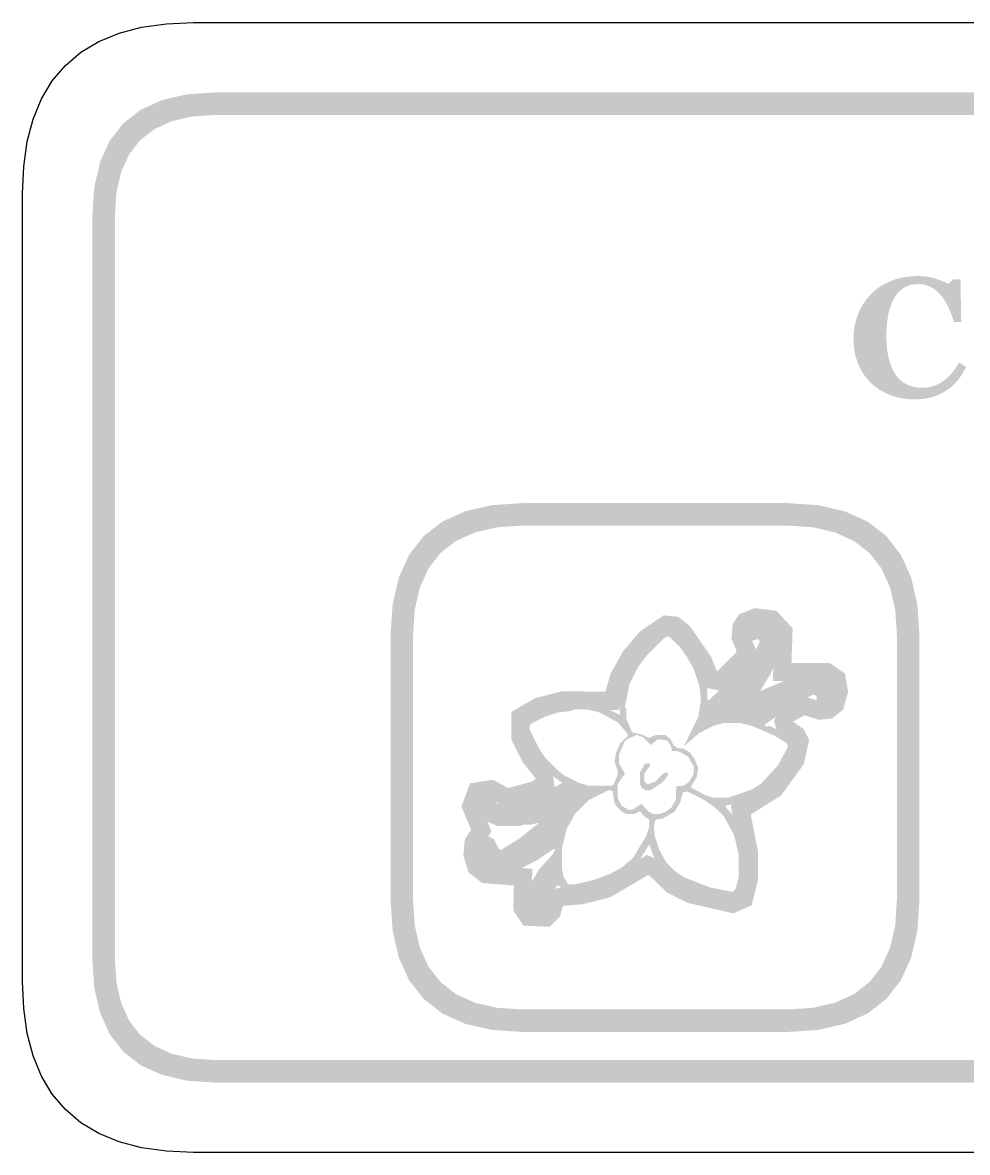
# Model space of a CAD drawing. Header units: millimetres. Extents: x 6 to 594, y 82 to 394.
# Drawn here: x 345.96 to 362.75, y 159.76 to 179.84 of the extents above; entities that cross this region are included whole.
import ezdxf

# ---------------------------------------------------------------- set-up
doc = ezdxf.new("R2010")
doc.units = ezdxf.units.MM
doc.layers.add('CUT', color=1, linetype='Continuous')
doc.layers.add('RASTER', color=7, linetype='Continuous')

msp = doc.modelspace()

# ---------------------------------------------------------------- hatches: boundary and pattern name
at = {"layer": 'RASTER'}
h = msp.add_hatch(color=7, dxfattribs=at)
h.paths.add_polyline_path([(347.2, 176.4), (347.234, 176.916), (347.338, 177.363), (347.509, 177.741), (347.75, 178.05), (348.059, 178.291), (348.438, 178.463), (348.884, 178.566), (349.4, 178.6), (406.6, 178.6), (407.116, 178.566), (407.563, 178.463), (407.941, 178.291), (408.25, 178.05), (408.491, 177.741), (408.663, 177.363), (408.766, 176.916), (408.8, 176.4), (408.8, 163.2), (408.766, 162.684), (408.662, 162.238), (408.491, 161.859), (408.25, 161.55), (407.941, 161.309), (407.563, 161.138), (407.116, 161.034), (406.6, 161), (349.4, 161), (348.884, 161.034), (348.438, 161.138), (348.059, 161.309), (347.75, 161.55), (347.509, 161.859), (347.338, 162.238), (347.234, 162.684), (347.2, 163.2)])
h.paths.add_polyline_path([(347.6, 176.4), (347.6, 163.2), (347.628, 162.778), (347.713, 162.413), (347.853, 162.103), (348.05, 161.85), (348.303, 161.653), (348.612, 161.513), (348.978, 161.428), (349.4, 161.4), (406.6, 161.4), (407.022, 161.428), (407.388, 161.513), (407.697, 161.653), (407.95, 161.85), (408.147, 162.103), (408.287, 162.413), (408.372, 162.778), (408.4, 163.2), (408.4, 176.4), (408.372, 176.822), (408.287, 177.188), (408.147, 177.497), (407.95, 177.75), (407.697, 177.947), (407.388, 178.088), (407.022, 178.172), (406.6, 178.2), (349.4, 178.2), (348.978, 178.172), (348.612, 178.088), (348.303, 177.947), (348.05, 177.75), (347.853, 177.497), (347.713, 177.188), (347.628, 176.822), (347.6, 176.4)])
msp.add_hatch(color=7, dxfattribs=at).paths.add_polyline_path([(361.816, 173.144), (361.759, 173.145), (361.703, 173.149), (361.648, 173.155), (361.594, 173.163), (361.541, 173.173), (361.489, 173.186), (361.438, 173.201), (361.388, 173.218), (361.339, 173.238), (361.292, 173.259), (361.246, 173.283), (361.202, 173.309), (361.159, 173.337), (361.118, 173.367), (361.079, 173.399), (361.041, 173.433), (361.005, 173.468), (360.972, 173.506), (360.941, 173.545), (360.911, 173.587), (360.884, 173.63), (360.858, 173.676), (360.834, 173.724), (360.812, 173.773), (360.793, 173.825), (360.776, 173.877), (360.761, 173.931), (360.75, 173.986), (360.741, 174.043), (360.734, 174.1), (360.73, 174.159), (360.729, 174.22), (360.73, 174.279), (360.734, 174.338), (360.741, 174.396), (360.75, 174.452), (360.762, 174.508), (360.776, 174.562), (360.793, 174.615), (360.813, 174.667), (360.835, 174.718), (360.859, 174.767), (360.886, 174.814), (360.914, 174.859), (360.945, 174.903), (360.978, 174.945), (361.013, 174.985), (361.05, 175.024), (361.088, 175.06), (361.128, 175.094), (361.17, 175.125), (361.214, 175.155), (361.26, 175.183), (361.307, 175.208), (361.357, 175.232), (361.408, 175.253), (361.461, 175.272), (361.515, 175.289), (361.57, 175.303), (361.625, 175.314), (361.682, 175.323), (361.739, 175.329), (361.797, 175.333), (361.857, 175.334), (361.899, 175.334), (361.941, 175.332), (361.982, 175.328), (362.022, 175.324), (362.061, 175.318), (362.099, 175.311), (362.136, 175.302), (362.172, 175.293), (362.206, 175.282), (362.24, 175.271), (362.272, 175.26), (362.303, 175.248), (362.332, 175.236), (362.36, 175.224), (362.387, 175.211), (362.412, 175.198), (362.503, 175.279), (362.63, 175.279), (362.643, 174.52), (362.514, 174.52), (362.486, 174.604), (362.457, 174.682), (362.426, 174.754), (362.394, 174.821), (362.36, 174.882), (362.325, 174.937), (362.288, 174.986), (362.251, 175.03), (362.211, 175.068), (362.17, 175.101), (362.126, 175.129), (362.08, 175.152), (362.032, 175.169), (361.982, 175.182), (361.93, 175.19), (361.876, 175.192), (361.809, 175.188), (361.746, 175.177), (361.688, 175.158), (361.633, 175.132), (361.583, 175.097), (361.537, 175.056), (361.495, 175.007), (361.457, 174.95), (361.423, 174.886), (361.394, 174.816), (361.369, 174.74), (361.349, 174.658), (361.333, 174.57), (361.322, 174.476), (361.315, 174.376), (361.313, 174.269), (361.314, 174.209), (361.316, 174.15), (361.32, 174.094), (361.326, 174.04), (361.332, 173.988), (361.341, 173.939), (361.351, 173.892), (361.362, 173.847), (361.375, 173.804), (361.389, 173.763), (361.403, 173.725), (361.419, 173.689), (361.435, 173.655), (361.453, 173.622), (361.471, 173.593), (361.49, 173.565), (361.512, 173.538), (361.535, 173.513), (361.559, 173.49), (361.583, 173.468), (361.609, 173.449), (361.635, 173.431), (361.663, 173.415), (361.691, 173.401), (361.72, 173.389), (361.751, 173.379), (361.781, 173.37), (361.813, 173.362), (361.846, 173.357), (361.879, 173.353), (361.913, 173.35), (361.948, 173.349), (361.998, 173.351), (362.047, 173.356), (362.095, 173.365), (362.141, 173.377), (362.186, 173.393), (362.23, 173.412), (362.272, 173.435), (362.313, 173.461), (362.353, 173.49), (362.391, 173.524), (362.429, 173.56), (362.466, 173.601), (362.502, 173.645), (362.538, 173.692), (362.572, 173.743), (362.605, 173.798), (362.731, 173.721), (362.715, 173.69), (362.699, 173.659), (362.681, 173.629), (362.664, 173.599), (362.646, 173.571), (362.627, 173.543), (362.608, 173.517), (362.588, 173.491), (362.567, 173.466), (362.546, 173.442), (362.524, 173.418), (362.501, 173.396), (362.477, 173.375), (362.453, 173.354), (362.428, 173.334), (362.402, 173.316), (362.372, 173.296), (362.342, 173.278), (362.311, 173.26), (362.28, 173.244), (362.248, 173.229), (362.214, 173.215), (362.181, 173.202), (362.146, 173.19), (362.11, 173.179), (362.073, 173.17), (362.034, 173.162), (361.993, 173.156), (361.951, 173.151), (361.908, 173.147), (361.862, 173.145), (361.816, 173.144)])
h = msp.add_hatch(color=7, dxfattribs=at)
h.paths.add_polyline_path([(352.5, 168.95), (352.537, 169.501), (352.647, 169.978), (352.83, 170.382), (353.088, 170.713), (353.418, 170.97), (353.822, 171.153), (354.299, 171.263), (354.85, 171.3), (359.55, 171.3), (360.101, 171.263), (360.578, 171.153), (360.982, 170.97), (361.312, 170.713), (361.57, 170.382), (361.753, 169.978), (361.863, 169.501), (361.9, 168.95), (361.9, 164.25), (361.863, 163.699), (361.753, 163.222), (361.57, 162.818), (361.313, 162.488), (360.982, 162.23), (360.578, 162.047), (360.101, 161.937), (359.55, 161.9), (354.85, 161.9), (354.299, 161.937), (353.822, 162.047), (353.418, 162.23), (353.088, 162.488), (352.83, 162.818), (352.647, 163.222), (352.537, 163.699), (352.5, 164.25)])
h.paths.add_polyline_path([(352.9, 168.95), (352.9, 164.25), (352.93, 163.793), (353.022, 163.397), (353.174, 163.062), (353.388, 162.788), (353.662, 162.574), (353.997, 162.422), (354.393, 162.33), (354.85, 162.3), (359.55, 162.3), (360.007, 162.33), (360.403, 162.422), (360.738, 162.574), (361.013, 162.788), (361.226, 163.062), (361.378, 163.397), (361.47, 163.793), (361.5, 164.25), (361.5, 168.95), (361.47, 169.407), (361.378, 169.803), (361.226, 170.138), (361.013, 170.413), (360.738, 170.626), (360.403, 170.778), (360.007, 170.87), (359.55, 170.9), (354.85, 170.9), (354.393, 170.87), (353.997, 170.778), (353.662, 170.626), (353.388, 170.413), (353.174, 170.138), (353.022, 169.803), (352.93, 169.407), (352.9, 168.95)])
h = msp.add_hatch(color=7, dxfattribs=at)
h.paths.add_polyline_path([(358.968, 169.433), (359.357, 169.387), (359.647, 169.075), (359.626, 168.459), (360.308, 168.459), (360.578, 168.273), (360.632, 167.942), (360.545, 167.631), (360.351, 167.473), (360.111, 167.448), (359.857, 167.53), (359.661, 167.417), (359.657, 167.407), (359.654, 167.417), (359.844, 167.282), (359.94, 167.09), (359.846, 166.661), (359.439, 166.102), (358.902, 165.764), (359.033, 165.096), (359.033, 164.609), (358.919, 164.153), (358.597, 164.009), (357.79, 164.192), (357.414, 164.379), (357.106, 164.676), (357.077, 164.689), (356.407, 164.296), (355.928, 164.173), (355.562, 164.141), (355.513, 163.956), (355.326, 163.769), (354.861, 163.792), (354.682, 164.061), (354.693, 164.504), (354.13, 164.547), (353.887, 164.735), (353.793, 165.037), (353.821, 165.326), (353.932, 165.497), (353.76, 165.903), (353.912, 166.32), (354.323, 166.382), (354.588, 166.235), (355.004, 166.348), (355.075, 166.393), (355.071, 166.415), (354.852, 166.689), (354.649, 167.092), (354.649, 167.589), (355.066, 167.832), (355.553, 167.957), (356.317, 167.946), (356.415, 168.277), (356.631, 168.665), (356.937, 169.023), (357.35, 169.304), (357.611, 169.281), (357.816, 169.12), (358.199, 168.567), (358.303, 168.304), (358.299, 168.305), (358.636, 168.637), (358.65, 168.684), (358.559, 168.889), (358.582, 169.152), (358.695, 169.322)])
h.paths.add_polyline_path([(359.012, 169.106), (358.907, 169.063), (358.893, 169.042), (358.885, 168.943), (358.99, 168.707), (358.919, 168.467), (358.4, 167.954), (358.067, 168.029), (357.915, 168.415), (357.58, 168.898), (357.488, 168.971), (357.436, 168.975), (357.152, 168.783), (356.895, 168.481), (356.712, 168.152), (356.555, 167.622), (355.591, 167.637), (355.189, 167.533), (354.969, 167.405), (354.969, 167.168), (355.122, 166.863), (355.376, 166.547), (355.42, 166.235), (355.135, 166.051), (354.546, 165.893), (354.263, 166.049), (354.148, 166.032), (354.104, 165.911), (354.293, 165.466), (354.132, 165.218), (354.118, 165.07), (354.163, 164.926), (354.25, 164.859), (355.02, 164.801), (355.005, 164.154), (355.038, 164.104), (355.201, 164.096), (355.226, 164.121), (355.31, 164.441), (355.874, 164.489), (356.284, 164.595), (357.054, 165.047), (357.286, 164.947), (357.6, 164.644), (357.898, 164.496), (358.564, 164.345), (358.646, 164.381), (358.713, 164.648), (358.713, 165.065), (358.546, 165.918), (359.216, 166.34), (359.548, 166.795), (359.603, 167.048), (359.593, 167.068), (359.379, 167.22), (359.317, 167.427), (359.409, 167.64), (359.819, 167.878), (360.145, 167.773), (360.223, 167.781), (360.264, 167.814), (360.304, 167.96), (360.284, 168.087), (360.208, 168.139), (359.295, 168.139), (359.322, 168.954), (359.203, 169.083), (359.012, 169.106)])
h = msp.add_hatch(color=7, dxfattribs=at)
h.paths.add_polyline_path([(359.014, 169.193), (359.166, 169.201), (359.253, 169.155), (359.36, 169.076), (359.431, 168.935), (359.431, 168.695), (359.405, 168.589), (359.253, 168.262), (359.067, 167.959), (359.617, 168.19), (359.963, 168.27), (360.176, 168.244), (360.316, 168.172), (360.37, 168.119), (360.415, 168.004), (360.354, 167.8), (360.263, 167.704), (360.229, 167.685), (360.088, 167.704), (360.069, 167.871), (360.016, 167.898), (359.663, 167.72), (359.147, 167.358), (359.173, 167.321), (359.219, 167.34), (359.298, 167.313), (359.546, 167.188), (359.679, 167.082), (359.697, 166.968), (359.644, 166.835), (359.546, 166.641), (359.413, 166.455), (359.147, 166.189), (358.9, 166.037), (358.687, 165.958), (358.474, 165.931), (358.448, 165.904), (358.562, 165.78), (358.687, 165.532), (358.793, 165.107), (358.793, 164.602), (358.695, 164.302), (358.607, 164.256), (358.395, 164.283), (357.836, 164.442), (357.589, 164.567), (357.27, 164.86), (357.172, 165.027), (357.1, 165.232), (356.861, 164.86), (356.595, 164.674), (356.295, 164.522), (355.763, 164.389), (355.604, 164.389), (355.479, 164.514), (355.356, 164.397), (355.285, 164.283), (355.311, 164.177), (355.293, 164.062), (355.152, 163.964), (355.011, 164.009), (354.913, 164.15), (354.913, 164.336), (354.966, 164.496), (355.144, 164.796), (355.372, 165.046), (355.436, 165.152), (355.383, 165.142), (355.08, 164.94), (354.833, 164.815), (354.567, 164.735), (354.328, 164.735), (354.16, 164.807), (354.054, 164.94), (354.009, 165.08), (354.054, 165.248), (354.097, 165.312), (354.168, 165.346), (354.248, 165.373), (354.336, 165.328), (354.426, 165.152), (354.461, 165.134), (354.788, 165.338), (355.144, 165.62), (354.992, 165.585), (354.859, 165.585), (354.806, 165.559), (354.408, 165.559), (354.107, 165.684), (354.009, 165.851), (354.009, 165.984), (354.054, 166.072), (354.134, 166.152), (354.221, 166.17), (354.309, 166.125), (354.373, 165.976), (354.408, 165.958), (354.54, 165.958), (354.939, 166.064), (355.418, 166.25), (355.55, 166.33), (355.41, 166.428), (355.197, 166.641), (355.064, 166.827), (354.966, 166.994), (354.859, 167.26), (354.878, 167.428), (355.011, 167.534), (355.178, 167.606), (355.418, 167.685), (355.683, 167.739), (356.056, 167.739), (356.321, 167.659), (356.579, 167.534), (356.561, 167.898), (356.64, 168.164), (356.765, 168.411), (356.872, 168.571), (357.164, 168.89), (357.438, 169.068), (357.552, 169.022), (357.658, 168.916), (357.924, 168.544), (358.102, 168.137), (358.129, 168.031), (358.129, 167.818), (358.155, 167.792), (358.775, 168.395), (358.987, 168.688), (359.059, 168.828), (359.051, 168.874), (359.006, 168.882), (358.953, 168.855), (358.839, 168.874), (358.793, 168.935), (358.793, 169.014), (358.865, 169.129)])
h.paths.add_polyline_path([(357.438, 168.935), (357.35, 168.89), (357.058, 168.597), (356.898, 168.384), (356.747, 168.084), (356.667, 167.685), (356.693, 167.632), (356.693, 167.473), (356.792, 167.226), (356.986, 167.18), (357.092, 167.127), (357.225, 167.18), (357.385, 167.18), (357.472, 167.109), (357.536, 166.986), (357.624, 166.941), (357.704, 166.941), (357.818, 166.869), (357.898, 166.763), (357.969, 166.596), (357.943, 166.436), (357.836, 166.25), (358.076, 166.117), (358.235, 166.064), (358.501, 166.064), (358.934, 166.215), (359.094, 166.322), (359.386, 166.641), (359.564, 166.968), (359.546, 167.029), (359.333, 167.162), (358.926, 167.34), (358.714, 167.393), (358.421, 167.393), (358.235, 167.34), (357.988, 167.215), (357.712, 166.976), (357.969, 167.499), (358.015, 167.8), (357.996, 168.031), (357.89, 168.35), (357.765, 168.571), (357.632, 168.757)])
h.paths.add_polyline_path([(355.763, 167.632), (355.71, 167.606), (355.471, 167.579), (355.232, 167.499), (354.984, 167.374), (354.966, 167.313), (354.992, 167.234), (355.144, 166.933), (355.25, 166.774), (355.489, 166.534), (355.596, 166.455), (355.843, 166.33), (356.029, 166.277), (356.428, 166.277), (356.462, 166.295), (356.534, 166.463), (356.534, 166.542), (356.481, 166.702), (356.507, 166.861), (356.579, 167.029), (356.701, 167.146), (356.72, 167.18), (356.701, 167.215), (356.542, 167.401), (356.215, 167.579), (356.002, 167.632)])
h.paths.add_polyline_path([(356.88, 167.18), (356.712, 167.109), (356.659, 167.055), (356.561, 166.835), (356.561, 166.675), (356.667, 166.489), (356.534, 166.303), (356.534, 166.064), (356.606, 165.923), (356.72, 165.851), (356.8, 165.851), (356.959, 165.958), (357.084, 165.817), (357.172, 165.772), (357.278, 165.772), (357.393, 165.817), (357.499, 165.896), (357.571, 166.037), (357.579, 166.269), (357.704, 166.277), (357.802, 166.338), (357.89, 166.489), (357.89, 166.622), (357.791, 166.79), (357.624, 166.888), (357.499, 166.896), (357.491, 166.968), (357.419, 167.082), (357.252, 167.101), (357.127, 167.002), (356.994, 167.135)])
h.paths.add_polyline_path([(357.02, 166.667), (357.092, 166.675), (357.119, 166.649), (357.012, 166.489), (357.012, 166.356), (357.066, 166.303), (357.206, 166.348), (357.35, 166.497), (357.411, 166.516), (357.438, 166.489), (357.393, 166.402), (357.313, 166.322), (357.119, 166.197), (357.039, 166.197), (356.967, 166.231), (356.933, 166.303), (356.933, 166.516)])
h.paths.add_polyline_path([(356.375, 166.197), (356.021, 166.019), (355.782, 165.78), (355.63, 165.506), (355.55, 165.187), (355.55, 164.788), (355.577, 164.655), (355.657, 164.522), (355.763, 164.522), (356.109, 164.602), (356.401, 164.708), (356.622, 164.833), (356.808, 164.993), (357.039, 165.373), (357.092, 165.532), (357.1, 165.673), (357.004, 165.737), (356.933, 165.825), (356.826, 165.772), (356.693, 165.772), (356.606, 165.817), (356.481, 165.958), (356.446, 166.189)])
h.paths.add_polyline_path([(357.73, 166.17), (357.696, 166.152), (357.65, 165.984), (357.552, 165.817), (357.331, 165.692), (357.217, 165.673), (357.199, 165.639), (357.18, 165.551), (357.199, 165.373), (357.278, 165.134), (357.403, 164.913), (357.563, 164.753), (357.722, 164.647), (358.182, 164.469), (358.581, 164.389), (358.634, 164.442), (358.687, 164.655), (358.687, 165.054), (358.607, 165.399), (358.429, 165.726), (358.27, 165.886), (358.084, 166.019), (357.783, 166.17)])

# ---------------------------------------------------------------- linework, layer by layer
at = {"layer": 'CUT'}
msp.add_lwpolyline([(407.001, 159.76), (348.999, 159.76), (348.517, 159.781), (348.075, 159.844), (347.675, 159.949), (347.315, 160.097), (346.997, 160.288), (346.722, 160.522), (346.488, 160.797), (346.297, 161.115), (346.149, 161.475), (346.044, 161.875), (345.981, 162.317), (345.96, 162.799), (345.96, 176.801), (345.981, 177.283), (346.044, 177.725), (346.149, 178.125), (346.297, 178.485), (346.488, 178.803), (346.722, 179.078), (346.997, 179.312), (347.315, 179.503), (347.675, 179.651), (348.075, 179.756), (348.517, 179.819), (348.999, 179.84), (407.001, 179.84)], dxfattribs=at)

doc.saveas('drawing.dxf')
